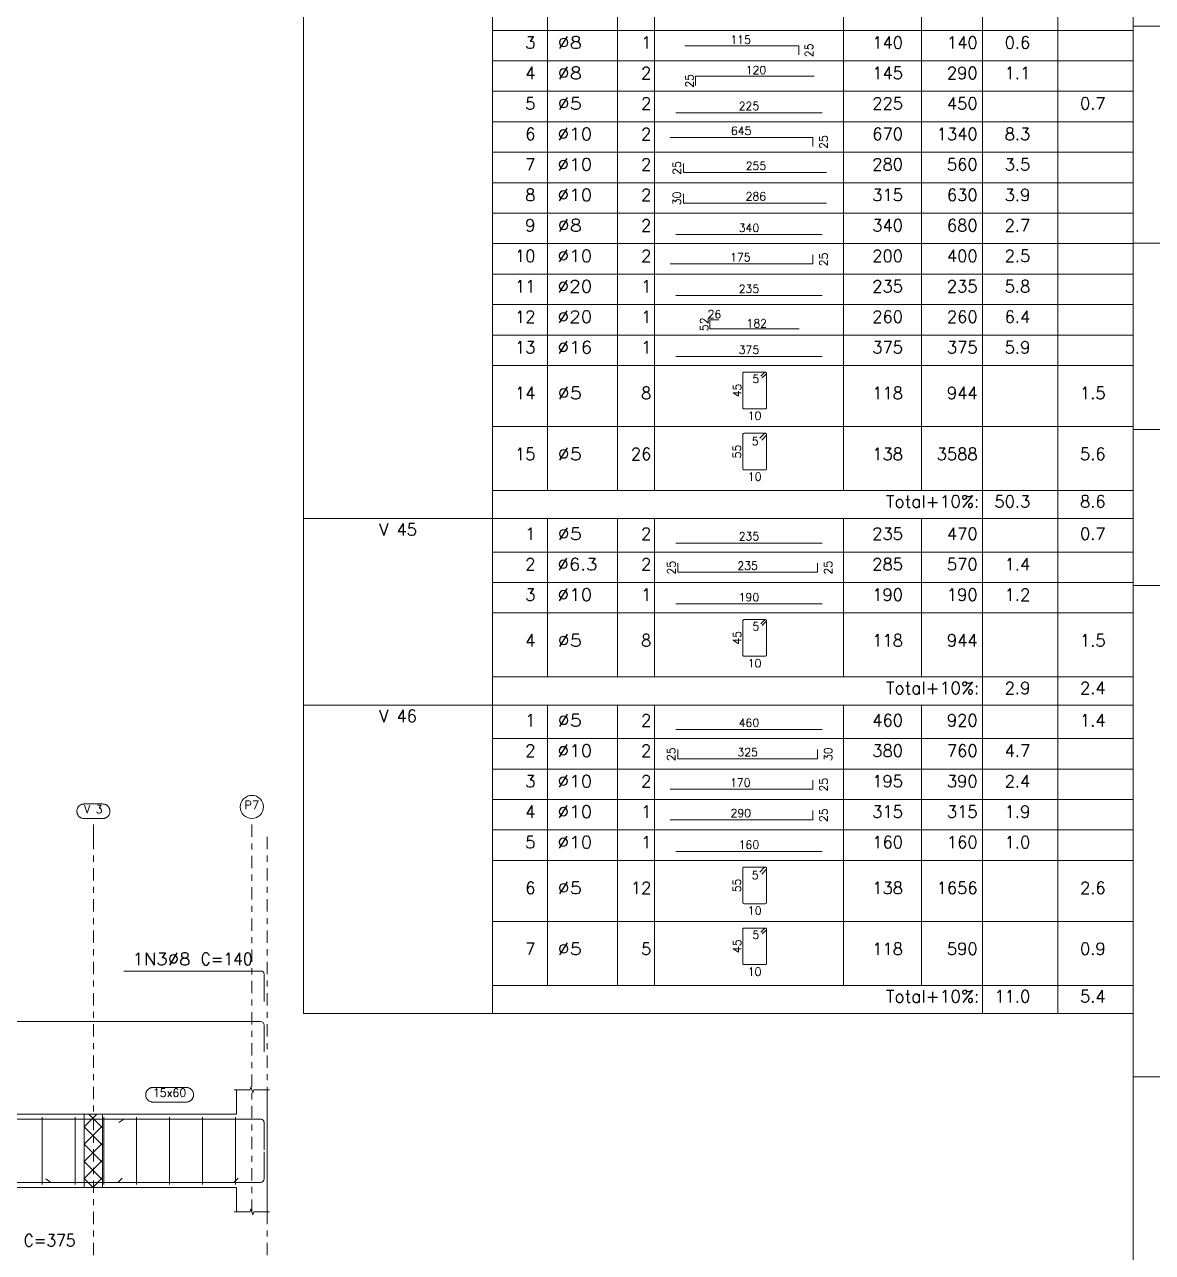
# Model space of a CAD drawing. Header units: millimetres. Extents: x 0 to 84, y 0 to 59.4.
# Drawn here: x 52.21 to 70.71, y 21.12 to 41.26 of the extents above; entities that cross this region are included whole.
import ezdxf
from ezdxf.enums import TextEntityAlignment as Align

# ---------------------------------------------------------------- set-up
doc = ezdxf.new("R2010")
doc.units = ezdxf.units.MM
doc.linetypes.add('CYPE_RAYAPUNTO', pattern=[0.4125, 0.2025, -0.105, 0, -0.105])
for name, color, linetype, lineweight in [('ARM_LONGITUDINAL_Ø10', 103, 'Continuous', 9), ('ARM_LONGITUDINAL_Ø16', 212, 'Continuous', 9), ('ARM_LONGITUDINAL_Ø8', 32, 'Continuous', 9), ('ARM_TRANSVERSAL_Ø5', 151, 'Continuous', 9), ('DETALHES_TABELA', 7, 'Continuous', 9), ('ELE_CONT_NOS', 122, 'Continuous', 9), ('ELE_CONT_VIG_CONCRETO', 2, 'Continuous', 9), ('ELE_COT_COT_LIN_APOIOS', 2, 'CYPE_RAYAPUNTO', 0), ('ELE_REF_COT_LIN_AUX_COTA', 2, 'CYPE_RAYAPUNTO', 9), ('ELE_REF_REF_NOME', 3, 'Continuous', 9), ('ELE_REF_REF_REFERENCIA', 3, 'Continuous', 9), ('ELE_REF_TEXTO_REF_NOME', 3, 'Continuous', 9), ('ELE_REF_TEXTO_REF_REFERENCIA', 3, 'Continuous', 9), ('POR_ARM_LONG_ARM_TEXTOS', 3, 'Continuous', 9), ('POR_ARM_LONG_TXT_COMP', 3, 'Continuous', 9), ('TABELAS', 1, 'Continuous', 0), ('TEXTO_TABELAS', 1, 'Continuous', 0), ('TEXTOS_COTAS_DETALHES_TABELA', 1, 'Continuous', 0)]:
    doc.layers.add(name, color=color, linetype=linetype, lineweight=lineweight)
doc.styles.add('CYPETXT', font='', dxfattribs={"height": 0.2})
doc.styles.get('CYPETXT').set_extended_font_data('romans')

msp = doc.modelspace()

# ---------------------------------------------------------------- linework, layer by layer
at = {"layer": 'ARM_LONGITUDINAL_Ø10'}
msp.add_line((52.636, 22.267), (52.556, 22.327), dxfattribs=at)
for points in [[(56.136, 24.407), (56.136, 24.847), (56.132, 24.87), (56.119, 24.889), (56.099, 24.902), (56.076, 24.907), (43.236, 24.907)], [(56.136, 22.803), (56.136, 23.243), (56.132, 23.266), (56.119, 23.286), (56.099, 23.299), (56.076, 23.303), (43.236, 23.303)], [(56.136, 22.767), (56.136, 22.327), (56.132, 22.304), (56.119, 22.285), (56.099, 22.272), (56.076, 22.267), (52.636, 22.267)]]:
    msp.add_lwpolyline(points, dxfattribs=at)
at = {"layer": 'ARM_LONGITUDINAL_Ø16'}
msp.add_line((55.64, 22.267), (55.71, 22.338), dxfattribs=at)
msp.add_lwpolyline([(48.14, 22.267), (55.64, 22.267)], dxfattribs=at)
at = {"layer": 'ARM_LONGITUDINAL_Ø8'}
for p, q in [((53.836, 23.303), (53.752, 23.249)), ((53.736, 22.267), (53.807, 22.338))]:
    msp.add_line(p, q, dxfattribs=at)
for points in [[(56.136, 25.234), (56.136, 25.686), (56.133, 25.705), (56.122, 25.72), (56.107, 25.731), (56.088, 25.734), (53.836, 25.734)], [(56.136, 22.803), (56.136, 23.255), (56.133, 23.274), (56.122, 23.289), (56.107, 23.3), (56.088, 23.303), (53.836, 23.303)], [(46.936, 22.267), (53.736, 22.267)]]:
    msp.add_lwpolyline(points, dxfattribs=at)
at = {"layer": 'ARM_TRANSVERSAL_Ø5'}
for p, q in [((52.496, 23.335), (52.496, 22.235)), ((53.036, 23.335), (53.036, 22.235)), ((53.506, 23.335), (53.506, 22.235)), ((54.046, 23.335), (54.046, 22.235)), ((54.586, 23.335), (54.586, 22.235)), ((55.126, 23.335), (55.126, 22.235)), ((55.666, 23.335), (55.666, 22.235))]:
    msp.add_line(p, q, dxfattribs=at)
at = {"layer": 'DETALHES_TABELA'}
for points in [[(63.038, 40.917), (64.909, 40.917), (64.909, 40.767)], [(63.216, 40.266), (63.216, 40.416), (65.159, 40.416)], [(62.89, 39.818), (65.29, 39.818)], [(62.798, 39.412), (65.139, 39.412), (65.139, 39.262)], [(63.019, 38.987), (63.019, 38.837), (65.364, 38.837)], [(63.019, 38.487), (63.019, 38.337), (65.364, 38.337)], [(62.89, 37.818), (65.29, 37.818)], [(62.798, 37.337), (65.14, 37.337), (65.14, 37.487)], [(62.89, 36.818), (65.29, 36.818)], [(63.599, 36.421), (63.449, 36.421), (63.449, 36.271), (64.916, 36.271)], [(62.89, 35.818), (65.29, 35.818)], [(64.31, 35.467), (64.372, 35.528), (64.374, 35.531), (64.376, 35.534), (64.377, 35.538), (64.377, 35.542), (64.377, 35.546), (64.376, 35.549), (64.374, 35.552), (64.372, 35.555), (64.369, 35.558), (64.365, 35.559), (64.362, 35.561), (64.358, 35.561), (64.007, 35.561), (64, 35.559), (63.994, 35.555), (63.989, 35.549), (63.988, 35.542), (63.988, 34.98), (63.989, 34.973), (63.994, 34.966), (64, 34.962), (64.007, 34.961), (64.358, 34.961), (64.365, 34.962), (64.372, 34.966), (64.376, 34.973), (64.377, 34.98), (64.377, 35.542), (64.377, 35.546), (64.376, 35.549), (64.374, 35.552), (64.372, 35.555), (64.369, 35.558), (64.365, 35.559), (64.362, 35.561), (64.358, 35.561), (64.354, 35.561), (64.351, 35.559), (64.348, 35.558), (64.345, 35.555), (64.283, 35.494)], [(64.3, 34.446), (64.375, 34.52), (64.377, 34.523), (64.38, 34.527), (64.381, 34.531), (64.381, 34.536), (64.381, 34.54), (64.38, 34.545), (64.377, 34.549), (64.375, 34.552), (64.371, 34.555), (64.367, 34.557), (64.363, 34.559), (64.358, 34.559), (64.012, 34.559), (64.003, 34.557), (63.996, 34.552), (63.991, 34.545), (63.989, 34.536), (63.989, 33.982), (63.991, 33.973), (63.996, 33.966), (64.003, 33.961), (64.012, 33.959), (64.358, 33.959), (64.367, 33.961), (64.375, 33.966), (64.38, 33.973), (64.381, 33.982), (64.381, 34.536), (64.381, 34.54), (64.38, 34.545), (64.377, 34.549), (64.375, 34.552), (64.371, 34.555), (64.367, 34.557), (64.363, 34.559), (64.358, 34.559), (64.354, 34.559), (64.349, 34.557), (64.345, 34.555), (64.342, 34.552), (64.268, 34.478)], [(62.89, 32.758), (65.29, 32.758)], [(62.925, 32.428), (62.925, 32.278), (65.215, 32.278), (65.215, 32.428)], [(62.89, 31.758), (65.29, 31.758)], [(64.31, 31.407), (64.372, 31.468), (64.374, 31.471), (64.376, 31.474), (64.377, 31.478), (64.377, 31.482), (64.377, 31.486), (64.376, 31.489), (64.374, 31.492), (64.372, 31.495), (64.369, 31.498), (64.365, 31.499), (64.362, 31.501), (64.358, 31.501), (64.007, 31.501), (64, 31.499), (63.994, 31.495), (63.989, 31.489), (63.988, 31.482), (63.988, 30.92), (63.989, 30.913), (63.994, 30.906), (64, 30.902), (64.007, 30.901), (64.358, 30.901), (64.365, 30.902), (64.372, 30.906), (64.376, 30.913), (64.377, 30.92), (64.377, 31.482), (64.377, 31.486), (64.376, 31.489), (64.374, 31.492), (64.372, 31.495), (64.369, 31.498), (64.365, 31.499), (64.362, 31.501), (64.358, 31.501), (64.354, 31.501), (64.351, 31.499), (64.348, 31.498), (64.345, 31.495), (64.283, 31.434)], [(62.89, 29.698), (65.29, 29.698)], [(62.925, 29.368), (62.925, 29.218), (65.215, 29.218), (65.215, 29.368)], [(62.798, 28.717), (65.14, 28.717), (65.14, 28.867)], [(62.798, 28.217), (65.14, 28.217), (65.14, 28.367)], [(62.89, 27.698), (65.29, 27.698)], [(64.3, 27.326), (64.375, 27.4), (64.377, 27.403), (64.38, 27.407), (64.381, 27.411), (64.381, 27.416), (64.381, 27.42), (64.38, 27.425), (64.377, 27.429), (64.375, 27.432), (64.371, 27.435), (64.367, 27.437), (64.363, 27.439), (64.358, 27.439), (64.012, 27.439), (64.003, 27.437), (63.996, 27.432), (63.991, 27.425), (63.989, 27.416), (63.989, 26.862), (63.991, 26.853), (63.996, 26.846), (64.003, 26.841), (64.012, 26.839), (64.358, 26.839), (64.367, 26.841), (64.375, 26.846), (64.38, 26.853), (64.381, 26.862), (64.381, 27.416), (64.381, 27.42), (64.38, 27.425), (64.377, 27.429), (64.375, 27.432), (64.371, 27.435), (64.367, 27.437), (64.363, 27.439), (64.358, 27.439), (64.354, 27.439), (64.349, 27.437), (64.345, 27.435), (64.342, 27.432), (64.268, 27.358)], [(64.31, 26.347), (64.372, 26.408), (64.374, 26.411), (64.376, 26.414), (64.377, 26.418), (64.377, 26.422), (64.377, 26.426), (64.376, 26.429), (64.374, 26.432), (64.372, 26.435), (64.369, 26.438), (64.365, 26.439), (64.362, 26.441), (64.358, 26.441), (64.007, 26.441), (64, 26.439), (63.994, 26.435), (63.989, 26.429), (63.988, 26.422), (63.988, 25.86), (63.989, 25.853), (63.994, 25.846), (64, 25.842), (64.007, 25.841), (64.358, 25.841), (64.365, 25.842), (64.372, 25.846), (64.376, 25.853), (64.377, 25.86), (64.377, 26.422), (64.377, 26.426), (64.376, 26.429), (64.374, 26.432), (64.372, 26.435), (64.369, 26.438), (64.365, 26.439), (64.362, 26.441), (64.358, 26.441), (64.354, 26.441), (64.351, 26.439), (64.348, 26.438), (64.345, 26.435), (64.283, 26.374)]]:
    msp.add_lwpolyline(points, dxfattribs=at)
at = {"layer": 'ELE_CONT_NOS'}
for p, q in [((55.686, 23.385), (55.686, 23.785)), ((56.186, 23.385), (56.186, 23.785)), ((53.186, 23.385), (53.186, 23.385)), ((53.486, 23.385), (53.486, 23.385)), ((53.186, 22.185), (53.186, 22.185)), ((53.486, 22.185), (53.486, 22.185)), ((55.686, 22.185), (55.686, 21.785)), ((56.186, 22.185), (56.186, 21.785))]:
    msp.add_line(p, q, dxfattribs=at)
at = {"layer": 'ELE_CONT_NOS', "lineweight": 0}
for p, q in [((53.186, 23.178), (53.394, 23.385)), ((53.486, 23.161), (53.262, 23.385)), ((53.186, 22.895), (53.486, 23.195)), ((53.486, 22.878), (53.186, 23.178)), ((53.186, 22.612), (53.486, 22.912)), ((53.486, 22.595), (53.186, 22.895)), ((53.186, 22.33), (53.486, 22.63)), ((53.486, 22.312), (53.186, 22.612)), ((53.331, 22.185), (53.186, 22.33)), ((53.325, 22.185), (53.486, 22.347))]:
    msp.add_line(p, q, dxfattribs=at)
at = {"layer": 'ELE_CONT_NOS'}
for points in [[(55.646, 23.785), (55.906, 23.785), (55.921, 23.835), (55.951, 23.735), (55.966, 23.785), (56.226, 23.785)], [(53.186, 23.385), (53.486, 23.385)], [(56.186, 23.385), (56.186, 22.185)], [(53.186, 22.185), (53.486, 22.185)], [(55.646, 21.785), (55.906, 21.785), (55.921, 21.835), (55.951, 21.735), (55.966, 21.785), (56.226, 21.785)]]:
    msp.add_lwpolyline(points, dxfattribs=at)
at = {"layer": 'ELE_CONT_NOS', "lineweight": 0}
msp.add_lwpolyline([(53.186, 23.385), (53.186, 22.185), (53.486, 22.185), (53.486, 23.385), (53.186, 23.385)], close=True, dxfattribs=at)
at = {"layer": 'ELE_CONT_VIG_CONCRETO'}
for p, q in [((47.486, 23.385), (53.186, 23.385)), ((53.486, 23.385), (55.686, 23.385)), ((47.486, 22.185), (53.186, 22.185)), ((53.486, 22.185), (55.686, 22.185))]:
    msp.add_line(p, q, dxfattribs=at)
at = {"layer": 'ELE_COT_COT_LIN_APOIOS'}
for p, q in [((53.336, 27.937), (53.336, 17.41)), ((56.186, 27.937), (56.186, 17.41))]:
    msp.add_line(p, q, dxfattribs=at)
at = {"layer": 'ELE_REF_COT_LIN_AUX_COTA'}
for p, q in [((53.336, 27.937), (53.336, 28.237)), ((55.936, 27.937), (55.936, 28.237)), ((55.936, 21.785), (55.936, 27.937))]:
    msp.add_line(p, q, dxfattribs=at)
at = {"layer": 'ELE_REF_REF_NOME'}
msp.add_lwpolyline([(54.859, 23.825), (54.867, 23.825), (54.875, 23.824), (54.883, 23.823), (54.891, 23.821), (54.899, 23.819), (54.906, 23.816), (54.914, 23.812), (54.921, 23.808), (54.927, 23.804), (54.934, 23.799), (54.94, 23.794), (54.946, 23.789), (54.951, 23.783), (54.956, 23.776), (54.961, 23.77), (54.965, 23.763), (54.968, 23.756), (54.971, 23.748), (54.974, 23.741), (54.976, 23.733), (54.978, 23.725), (54.979, 23.717), (54.979, 23.709), (54.979, 23.701), (54.979, 23.693), (54.978, 23.685), (54.976, 23.677), (54.974, 23.67), (54.971, 23.662), (54.968, 23.655), (54.965, 23.648), (54.961, 23.641), (54.956, 23.634), (54.951, 23.628), (54.946, 23.622), (54.94, 23.616), (54.934, 23.611), (54.927, 23.606), (54.921, 23.602), (54.914, 23.598), (54.906, 23.595), (54.899, 23.592), (54.891, 23.59), (54.883, 23.588), (54.875, 23.586), (54.867, 23.586), (54.859, 23.585), (54.313, 23.585), (54.305, 23.586), (54.297, 23.586), (54.29, 23.588), (54.282, 23.59), (54.274, 23.592), (54.267, 23.595), (54.259, 23.598), (54.252, 23.602), (54.246, 23.606), (54.239, 23.611), (54.233, 23.616), (54.227, 23.622), (54.222, 23.628), (54.217, 23.634), (54.212, 23.641), (54.208, 23.648), (54.205, 23.655), (54.201, 23.662), (54.199, 23.67), (54.197, 23.677), (54.195, 23.685), (54.194, 23.693), (54.194, 23.701), (54.194, 23.709), (54.194, 23.717), (54.195, 23.725), (54.197, 23.733), (54.199, 23.741), (54.201, 23.748), (54.205, 23.756), (54.208, 23.763), (54.212, 23.77), (54.217, 23.776), (54.222, 23.783), (54.227, 23.789), (54.233, 23.794), (54.239, 23.799), (54.246, 23.804), (54.252, 23.808), (54.259, 23.812), (54.267, 23.816), (54.274, 23.819), (54.282, 23.821), (54.29, 23.823), (54.297, 23.824), (54.305, 23.825), (54.313, 23.825), (54.859, 23.825)], close=True, dxfattribs=at)
at = {"layer": 'ELE_REF_REF_REFERENCIA'}
msp.add_lwpolyline([(53.487, 28.477), (53.495, 28.476), (53.503, 28.475), (53.511, 28.474), (53.519, 28.472), (53.527, 28.47), (53.534, 28.467), (53.542, 28.464), (53.549, 28.46), (53.555, 28.455), (53.562, 28.451), (53.568, 28.446), (53.574, 28.44), (53.579, 28.434), (53.584, 28.428), (53.589, 28.421), (53.593, 28.414), (53.596, 28.407), (53.599, 28.4), (53.602, 28.392), (53.604, 28.384), (53.606, 28.377), (53.607, 28.369), (53.607, 28.361), (53.607, 28.353), (53.607, 28.345), (53.606, 28.337), (53.604, 28.329), (53.602, 28.321), (53.599, 28.313), (53.596, 28.306), (53.593, 28.299), (53.589, 28.292), (53.584, 28.285), (53.579, 28.279), (53.574, 28.273), (53.568, 28.268), (53.562, 28.262), (53.555, 28.258), (53.549, 28.253), (53.542, 28.249), (53.534, 28.246), (53.527, 28.243), (53.519, 28.241), (53.511, 28.239), (53.503, 28.238), (53.495, 28.237), (53.487, 28.237), (53.185, 28.237), (53.177, 28.237), (53.169, 28.238), (53.162, 28.239), (53.154, 28.241), (53.146, 28.243), (53.139, 28.246), (53.131, 28.249), (53.124, 28.253), (53.118, 28.258), (53.111, 28.262), (53.105, 28.268), (53.099, 28.273), (53.094, 28.279), (53.089, 28.285), (53.084, 28.292), (53.08, 28.299), (53.077, 28.306), (53.073, 28.313), (53.071, 28.321), (53.069, 28.329), (53.067, 28.337), (53.066, 28.345), (53.066, 28.353), (53.066, 28.361), (53.066, 28.369), (53.067, 28.377), (53.069, 28.384), (53.071, 28.392), (53.073, 28.4), (53.077, 28.407), (53.08, 28.414), (53.084, 28.421), (53.089, 28.428), (53.094, 28.434), (53.099, 28.44), (53.105, 28.446), (53.111, 28.451), (53.118, 28.455), (53.124, 28.46), (53.131, 28.464), (53.139, 28.467), (53.146, 28.47), (53.154, 28.472), (53.162, 28.474), (53.169, 28.475), (53.177, 28.476), (53.185, 28.477), (53.487, 28.477)], close=True, dxfattribs=at)
msp.add_circle((55.936, 28.427), 0.19, dxfattribs=at)
at = {"layer": 'TABELAS'}
for p, q in [((56.784, 33.21), (56.784, 42.17)), ((59.884, 33.21), (59.884, 42.17)), ((60.788, 33.62), (60.788, 42.17)), ((61.936, 33.62), (61.936, 42.17)), ((62.54, 33.62), (62.54, 42.17)), ((65.64, 33.62), (65.64, 42.17)), ((66.924, 33.62), (66.924, 42.17)), ((67.92, 33.21), (67.92, 42.17)), ((69.156, 33.21), (69.156, 42.17)), ((70.392, 33.21), (70.392, 42.17)), ((70.392, 41.19), (70.392, 41.29)), ((70.392, 41.24), (84, 41.24)), ((70.392, 37.73), (70.392, 41.19)), ((70.392, 37.63), (70.392, 37.73)), ((70.392, 37.68), (84, 37.68)), ((70.392, 34.67), (70.392, 37.63)), ((70.392, 34.57), (70.392, 34.67)), ((70.392, 34.62), (84, 34.62)), ((70.392, 32.11), (70.392, 34.57)), ((59.884, 33.62), (70.392, 33.62)), ((56.784, 33.11), (56.784, 33.21)), ((56.784, 33.16), (70.392, 33.16)), ((56.784, 30.15), (56.784, 33.11)), ((59.884, 33.11), (59.884, 33.21)), ((59.884, 30.15), (59.884, 33.11)), ((60.788, 33.11), (60.788, 33.16)), ((60.788, 30.56), (60.788, 33.11)), ((61.936, 33.11), (61.936, 33.16)), ((61.936, 30.56), (61.936, 33.11)), ((62.54, 33.11), (62.54, 33.16)), ((62.54, 30.56), (62.54, 33.11)), ((65.64, 33.11), (65.64, 33.16)), ((65.64, 30.56), (65.64, 33.11)), ((66.924, 33.11), (66.924, 33.16)), ((66.924, 30.56), (66.924, 33.11)), ((67.92, 33.11), (67.92, 33.21)), ((67.92, 30.15), (67.92, 33.11)), ((69.156, 33.11), (69.156, 33.21)), ((69.156, 30.15), (69.156, 33.11)), ((70.392, 33.11), (70.392, 33.21)), ((70.392, 30.15), (70.392, 33.11)), ((70.392, 32.01), (70.392, 32.11)), ((70.392, 32.06), (84, 32.06)), ((70.392, 24.05), (70.392, 32.01)), ((59.884, 30.56), (70.392, 30.56)), ((56.784, 30.05), (56.784, 30.15)), ((56.784, 30.1), (70.392, 30.1)), ((56.784, 25.09), (56.784, 30.05)), ((59.884, 30.05), (59.884, 30.15)), ((59.884, 25.09), (59.884, 30.05)), ((60.788, 30.05), (60.788, 30.1)), ((60.788, 25.5), (60.788, 30.05)), ((61.936, 30.05), (61.936, 30.1)), ((61.936, 25.5), (61.936, 30.05)), ((62.54, 30.05), (62.54, 30.1)), ((62.54, 25.5), (62.54, 30.05)), ((65.64, 30.05), (65.64, 30.1)), ((65.64, 25.5), (65.64, 30.05)), ((66.924, 30.05), (66.924, 30.1)), ((66.924, 25.5), (66.924, 30.05)), ((67.92, 30.05), (67.92, 30.15)), ((67.92, 25.09), (67.92, 30.05)), ((69.156, 30.05), (69.156, 30.15)), ((69.156, 25.09), (69.156, 30.05)), ((70.392, 30.05), (70.392, 30.15)), ((70.392, 25.09), (70.392, 30.05)), ((59.884, 25.5), (70.392, 25.5)), ((56.784, 25.04), (56.784, 25.09)), ((56.784, 25.04), (70.392, 25.04)), ((59.884, 25.04), (59.884, 25.09)), ((67.92, 25.04), (67.92, 25.14)), ((69.156, 25.04), (69.156, 25.09)), ((70.392, 25.04), (70.392, 25.09)), ((70.392, 23.95), (70.392, 24.05)), ((70.392, 24), (84, 24)), ((70.392, 20.99), (70.392, 23.95))]:
    msp.add_line(p, q, dxfattribs=at)
at = {"layer": 'TEXTO_TABELAS'}
for p, q in [((59.884, 41.17), (70.392, 41.17)), ((59.884, 40.67), (70.392, 40.67)), ((59.884, 40.17), (70.392, 40.17)), ((59.884, 39.67), (70.392, 39.67)), ((59.884, 39.17), (70.392, 39.17)), ((59.884, 38.67), (70.392, 38.67)), ((59.884, 38.17), (70.392, 38.17)), ((59.884, 37.67), (70.392, 37.67)), ((59.884, 37.17), (70.392, 37.17)), ((59.884, 36.67), (70.392, 36.67)), ((59.884, 36.17), (70.392, 36.17)), ((59.884, 35.67), (70.392, 35.67)), ((59.884, 34.67), (70.392, 34.67)), ((59.884, 32.61), (70.392, 32.61)), ((59.884, 32.11), (70.392, 32.11)), ((59.884, 31.61), (70.392, 31.61)), ((59.884, 29.55), (70.392, 29.55)), ((59.884, 29.05), (70.392, 29.05)), ((59.884, 28.55), (70.392, 28.55)), ((59.884, 28.05), (70.392, 28.05)), ((59.884, 27.55), (70.392, 27.55)), ((59.884, 26.55), (70.392, 26.55))]:
    msp.add_line(p, q, dxfattribs=at)

# ---------------------------------------------------------------- texts
at = {"layer": 'ELE_REF_TEXTO_REF_NOME', "style": 'CYPETXT', "width": 0.876123}
msp.add_text('15x60', height=0.1333, dxfattribs=at).set_placement((54.313, 23.672), (54.859, 23.672), align=Align.FIT)
at = {"layer": 'ELE_REF_TEXTO_REF_REFERENCIA', "style": 'CYPETXT'}
for s, width, p, p2 in [('V 3', 0.796974, (53.185, 28.323), (53.487, 28.323)), ('P7', 0.935124, (55.813, 28.393), (56.059, 28.393))]:
    msp.add_text(s, height=0.1333, dxfattribs=dict(at, width=width)).set_placement(p, p2, align=Align.FIT)
at = {"layer": 'POR_ARM_LONG_ARM_TEXTOS', "style": 'CYPETXT', "width": 0.953428}
msp.add_text('1N3%%c8', height=0.2, dxfattribs=at).set_placement((53.976, 25.834), (54.93, 25.834), align=Align.FIT)
at = {"layer": 'POR_ARM_LONG_TXT_COMP', "style": 'CYPETXT', "width": 0.770929}
for s, p, p2 in [(' C=140', (54.97, 25.834), (55.948, 25.834)), (' C=375', (52.066, 21.216), (53.044, 21.216))]:
    msp.add_text(s, height=0.2, dxfattribs=at).set_placement(p, p2, align=Align.FIT)
at = {"layer": 'TEXTO_TABELAS', "style": 'CYPETXT'}
for s, width, p, p2 in [('3', 0.872274, (60.42, 40.87), (60.588, 40.87)), ('%%c8', 0.99505, (60.951, 40.87), (61.353, 40.87)), ('1', 0.872274, (62.322, 40.87), (62.49, 40.87)), ('140', 0.872274, (66.114, 40.87), (66.618, 40.87)), ('140', 0.872274, (67.338, 40.87), (67.842, 40.87)), ('0.6', 0.868127, (68.286, 40.87), (68.706, 40.87)), ('4', 0.872274, (60.42, 40.37), (60.588, 40.37)), ('%%c8', 0.99505, (60.951, 40.37), (61.353, 40.37)), ('2', 0.872274, (62.322, 40.37), (62.49, 40.37)), ('145', 0.872274, (66.114, 40.37), (66.618, 40.37)), ('290', 0.872274, (67.338, 40.37), (67.842, 40.37)), ('1.1', 0.868127, (68.286, 40.37), (68.706, 40.37)), ('5', 0.872274, (60.42, 39.87), (60.588, 39.87)), ('%%c5', 0.99505, (60.951, 39.87), (61.353, 39.87)), ('2', 0.872274, (62.322, 39.87), (62.49, 39.87)), ('225', 0.872274, (66.114, 39.87), (66.618, 39.87)), ('450', 0.872274, (67.338, 39.87), (67.842, 39.87)), ('0.7', 0.868127, (69.522, 39.87), (69.942, 39.87)), ('6', 0.872274, (60.42, 39.37), (60.588, 39.37)), ('%%c10', 0.955414, (60.951, 39.37), (61.521, 39.37)), ('2', 0.872274, (62.322, 39.37), (62.49, 39.37)), ('670', 0.872274, (66.114, 39.37), (66.618, 39.37)), ('1340', 0.872274, (67.17, 39.37), (67.842, 39.37)), ('8.3', 0.868127, (68.286, 39.37), (68.706, 39.37)), ('7', 0.872274, (60.42, 38.87), (60.588, 38.87)), ('%%c10', 0.955414, (60.951, 38.87), (61.521, 38.87)), ('2', 0.872274, (62.322, 38.87), (62.49, 38.87)), ('280', 0.872274, (66.114, 38.87), (66.618, 38.87)), ('560', 0.872274, (67.338, 38.87), (67.842, 38.87)), ('3.5', 0.868127, (68.286, 38.87), (68.706, 38.87)), ('8', 0.872274, (60.42, 38.37), (60.588, 38.37)), ('%%c10', 0.955414, (60.951, 38.37), (61.521, 38.37)), ('2', 0.872274, (62.322, 38.37), (62.49, 38.37)), ('315', 0.872274, (66.114, 38.37), (66.618, 38.37)), ('630', 0.872274, (67.338, 38.37), (67.842, 38.37)), ('3.9', 0.868127, (68.286, 38.37), (68.706, 38.37)), ('9', 0.872274, (60.42, 37.87), (60.588, 37.87)), ('%%c8', 0.99505, (60.951, 37.87), (61.353, 37.87)), ('2', 0.872274, (62.322, 37.87), (62.49, 37.87)), ('340', 0.872274, (66.114, 37.87), (66.618, 37.87)), ('680', 0.872274, (67.338, 37.87), (67.842, 37.87)), ('2.7', 0.868127, (68.286, 37.87), (68.706, 37.87)), ('10', 0.872274, (60.252, 37.37), (60.588, 37.37)), ('%%c10', 0.955414, (60.951, 37.37), (61.521, 37.37)), ('2', 0.872274, (62.322, 37.37), (62.49, 37.37)), ('200', 0.872274, (66.114, 37.37), (66.618, 37.37)), ('400', 0.872274, (67.338, 37.37), (67.842, 37.37)), ('2.5', 0.868127, (68.286, 37.37), (68.706, 37.37)), ('11', 0.872274, (60.252, 36.87), (60.588, 36.87)), ('%%c20', 0.955414, (60.951, 36.87), (61.521, 36.87)), ('1', 0.872274, (62.322, 36.87), (62.49, 36.87)), ('235', 0.872274, (66.114, 36.87), (66.618, 36.87)), ('235', 0.872274, (67.338, 36.87), (67.842, 36.87)), ('5.8', 0.868127, (68.286, 36.87), (68.706, 36.87)), ('12', 0.872274, (60.252, 36.37), (60.588, 36.37)), ('%%c20', 0.955414, (60.951, 36.37), (61.521, 36.37)), ('1', 0.872274, (62.322, 36.37), (62.49, 36.37)), ('260', 0.872274, (66.114, 36.37), (66.618, 36.37)), ('260', 0.872274, (67.338, 36.37), (67.842, 36.37)), ('6.4', 0.868127, (68.286, 36.37), (68.706, 36.37)), ('13', 0.872274, (60.252, 35.87), (60.588, 35.87)), ('%%c16', 0.955414, (60.951, 35.87), (61.521, 35.87)), ('1', 0.872274, (62.322, 35.87), (62.49, 35.87)), ('375', 0.872274, (66.114, 35.87), (66.618, 35.87)), ('375', 0.872274, (67.338, 35.87), (67.842, 35.87)), ('5.9', 0.868127, (68.286, 35.87), (68.706, 35.87)), ('14', 0.872274, (60.252, 35.12), (60.588, 35.12)), ('%%c5', 0.99505, (60.951, 35.12), (61.353, 35.12)), ('8', 0.872274, (62.322, 35.12), (62.49, 35.12)), ('118', 0.872274, (66.114, 35.12), (66.618, 35.12)), ('944', 0.872274, (67.338, 35.12), (67.842, 35.12)), ('1.5', 0.868127, (69.522, 35.12), (69.942, 35.12)), ('15', 0.872274, (60.252, 34.12), (60.588, 34.12)), ('%%c5', 0.99505, (60.951, 34.12), (61.353, 34.12)), ('26', 0.872274, (62.154, 34.12), (62.49, 34.12)), ('138', 0.872274, (66.114, 34.12), (66.618, 34.12)), ('3588', 0.872274, (67.17, 34.12), (67.842, 34.12)), ('5.6', 0.868127, (69.522, 34.12), (69.942, 34.12)), ('Total+10%:', 0.906671, (66.337, 33.34), (67.87, 33.34)), ('50.3', 0.869308, (68.118, 33.34), (68.706, 33.34)), ('8.6', 0.868127, (69.522, 33.34), (69.942, 33.34)), ('V 45', 0.816032, (58.023, 32.88), (58.644, 32.88)), ('1', 0.872274, (60.42, 32.81), (60.588, 32.81)), ('%%c5', 0.99505, (60.951, 32.81), (61.353, 32.81)), ('2', 0.872274, (62.322, 32.81), (62.49, 32.81)), ('235', 0.872274, (66.114, 32.81), (66.618, 32.81)), ('470', 0.872274, (67.338, 32.81), (67.842, 32.81)), ('0.7', 0.868127, (69.522, 32.81), (69.942, 32.81)), ('2', 0.872274, (60.42, 32.31), (60.588, 32.31)), ('%%c6.3', 0.940736, (60.951, 32.31), (61.605, 32.31)), ('2', 0.872274, (62.322, 32.31), (62.49, 32.31)), ('285', 0.872274, (66.114, 32.31), (66.618, 32.31)), ('570', 0.872274, (67.338, 32.31), (67.842, 32.31)), ('1.4', 0.868127, (68.286, 32.31), (68.706, 32.31)), ('3', 0.872274, (60.42, 31.81), (60.588, 31.81)), ('%%c10', 0.955414, (60.951, 31.81), (61.521, 31.81)), ('1', 0.872274, (62.322, 31.81), (62.49, 31.81)), ('190', 0.872274, (66.114, 31.81), (66.618, 31.81)), ('190', 0.872274, (67.338, 31.81), (67.842, 31.81)), ('1.2', 0.868127, (68.286, 31.81), (68.706, 31.81)), ('4', 0.872274, (60.42, 31.06), (60.588, 31.06)), ('%%c5', 0.99505, (60.951, 31.06), (61.353, 31.06)), ('8', 0.872274, (62.322, 31.06), (62.49, 31.06)), ('118', 0.872274, (66.114, 31.06), (66.618, 31.06)), ('944', 0.872274, (67.338, 31.06), (67.842, 31.06)), ('1.5', 0.868127, (69.522, 31.06), (69.942, 31.06)), ('Total+10%:', 0.906671, (66.337, 30.28), (67.87, 30.28)), ('2.9', 0.868127, (68.286, 30.28), (68.706, 30.28)), ('2.4', 0.868127, (69.522, 30.28), (69.942, 30.28)), ('V 46', 0.816032, (58.023, 29.82), (58.644, 29.82)), ('1', 0.872274, (60.42, 29.75), (60.588, 29.75)), ('%%c5', 0.99505, (60.951, 29.75), (61.353, 29.75)), ('2', 0.872274, (62.322, 29.75), (62.49, 29.75)), ('460', 0.872274, (66.114, 29.75), (66.618, 29.75)), ('920', 0.872274, (67.338, 29.75), (67.842, 29.75)), ('1.4', 0.868127, (69.522, 29.75), (69.942, 29.75)), ('2', 0.872274, (60.42, 29.25), (60.588, 29.25)), ('%%c10', 0.955414, (60.951, 29.25), (61.521, 29.25)), ('2', 0.872274, (62.322, 29.25), (62.49, 29.25)), ('380', 0.872274, (66.114, 29.25), (66.618, 29.25)), ('760', 0.872274, (67.338, 29.25), (67.842, 29.25)), ('4.7', 0.868127, (68.286, 29.25), (68.706, 29.25)), ('3', 0.872274, (60.42, 28.75), (60.588, 28.75)), ('%%c10', 0.955414, (60.951, 28.75), (61.521, 28.75)), ('2', 0.872274, (62.322, 28.75), (62.49, 28.75)), ('195', 0.872274, (66.114, 28.75), (66.618, 28.75)), ('390', 0.872274, (67.338, 28.75), (67.842, 28.75)), ('2.4', 0.868127, (68.286, 28.75), (68.706, 28.75)), ('4', 0.872274, (60.42, 28.25), (60.588, 28.25)), ('%%c10', 0.955414, (60.951, 28.25), (61.521, 28.25)), ('1', 0.872274, (62.322, 28.25), (62.49, 28.25)), ('315', 0.872274, (66.114, 28.25), (66.618, 28.25)), ('315', 0.872274, (67.338, 28.25), (67.842, 28.25)), ('1.9', 0.868127, (68.286, 28.25), (68.706, 28.25)), ('5', 0.872274, (60.42, 27.75), (60.588, 27.75)), ('%%c10', 0.955414, (60.951, 27.75), (61.521, 27.75)), ('1', 0.872274, (62.322, 27.75), (62.49, 27.75)), ('160', 0.872274, (66.114, 27.75), (66.618, 27.75)), ('160', 0.872274, (67.338, 27.75), (67.842, 27.75)), ('1.0', 0.868127, (68.286, 27.75), (68.706, 27.75)), ('6', 0.872274, (60.42, 27), (60.588, 27)), ('%%c5', 0.99505, (60.951, 27), (61.353, 27)), ('12', 0.872274, (62.154, 27), (62.49, 27)), ('138', 0.872274, (66.114, 27), (66.618, 27)), ('1656', 0.872274, (67.17, 27), (67.842, 27)), ('2.6', 0.868127, (69.522, 27), (69.942, 27)), ('7', 0.872274, (60.42, 26), (60.588, 26)), ('%%c5', 0.99505, (60.951, 26), (61.353, 26)), ('5', 0.872274, (62.322, 26), (62.49, 26)), ('118', 0.872274, (66.114, 26), (66.618, 26)), ('590', 0.872274, (67.338, 26), (67.842, 26)), ('0.9', 0.868127, (69.522, 26), (69.942, 26)), ('Total+10%:', 0.906671, (66.337, 25.22), (67.87, 25.22)), ('11.0', 0.869308, (68.118, 25.22), (68.706, 25.22)), ('5.4', 0.868127, (69.522, 25.22), (69.942, 25.22))]:
    msp.add_text(s, height=0.2, dxfattribs=dict(at, width=width)).set_placement(p, p2, align=Align.FIT)
at = {"layer": 'TEXTOS_COTAS_DETALHES_TABELA', "style": 'CYPETXT', "width": 0.872274}
for s, height, p, p2 in [('115', 0.1333, (63.786, 40.95), (64.122, 40.95)), ('120', 0.1333, (64.039, 40.451), (64.375, 40.451)), ('225', 0.1333, (63.922, 39.862), (64.258, 39.862)), ('645', 0.1333, (63.795, 39.455), (64.131, 39.455)), ('255', 0.1333, (64.037, 38.88), (64.373, 38.88)), ('286', 0.1333, (64.036, 38.38), (64.372, 38.38)), ('340', 0.1333, (63.922, 37.862), (64.258, 37.862)), ('175', 0.1333, (63.781, 37.38), (64.117, 37.38)), ('235', 0.1333, (63.922, 36.862), (64.258, 36.862)), ('26', 0.1333, (63.412, 36.446), (63.636, 36.446)), ('182', 0.1333, (64.051, 36.296), (64.387, 36.296)), ('375', 0.1333, (63.922, 35.862), (64.258, 35.862)), ('5', 0.133, (64.148, 35.384), (64.26, 35.384)), ('10', 0.1333, (64.071, 34.779), (64.295, 34.779)), ('5', 0.133, (64.138, 34.362), (64.25, 34.362)), ('10', 0.1333, (64.073, 33.781), (64.297, 33.781)), ('235', 0.1333, (63.922, 32.802), (64.258, 32.802)), ('235', 0.1333, (63.902, 32.319), (64.238, 32.319)), ('190', 0.1333, (63.922, 31.802), (64.258, 31.802)), ('5', 0.133, (64.148, 31.324), (64.26, 31.324)), ('10', 0.1333, (64.071, 30.719), (64.295, 30.719)), ('460', 0.1333, (63.922, 29.742), (64.258, 29.742)), ('325', 0.1333, (63.902, 29.259), (64.238, 29.259)), ('170', 0.1333, (63.78, 28.76), (64.116, 28.76)), ('290', 0.1333, (63.789, 28.26), (64.125, 28.26)), ('160', 0.1333, (63.922, 27.742), (64.258, 27.742)), ('5', 0.133, (64.138, 27.242), (64.25, 27.242)), ('10', 0.1333, (64.073, 26.661), (64.297, 26.661)), ('5', 0.133, (64.148, 26.264), (64.26, 26.264)), ('10', 0.1333, (64.071, 25.659), (64.295, 25.659))]:
    msp.add_text(s, height=height, dxfattribs=at).set_placement(p, p2, align=Align.FIT)
for s, p, p2 in [('25', (65.142, 40.73), (65.142, 40.954)), ('25', (63.181, 40.229), (63.181, 40.453)), ('25', (65.382, 39.225), (65.382, 39.449)), ('25', (62.976, 38.8), (62.976, 39.024)), ('30', (62.976, 38.3), (62.976, 38.524)), ('25', (65.382, 37.3), (65.382, 37.524)), ('52', (63.424, 36.234), (63.424, 36.458)), ('45', (63.963, 35.149), (63.963, 35.373)), ('55', (63.959, 34.147), (63.959, 34.371)), ('25', (62.884, 32.241), (62.884, 32.465)), ('25', (65.456, 32.241), (65.456, 32.465)), ('45', (63.963, 31.089), (63.963, 31.313)), ('25', (62.883, 29.181), (62.883, 29.405)), ('30', (65.457, 29.181), (65.457, 29.405)), ('25', (65.382, 28.68), (65.382, 28.904)), ('25', (65.382, 28.18), (65.382, 28.404)), ('55', (63.959, 27.027), (63.959, 27.251)), ('45', (63.963, 26.029), (63.963, 26.253))]:
    msp.add_text(s, height=0.1333, rotation=90, dxfattribs=at).set_placement(p, p2, align=Align.FIT)

doc.saveas('drawing.dxf')
